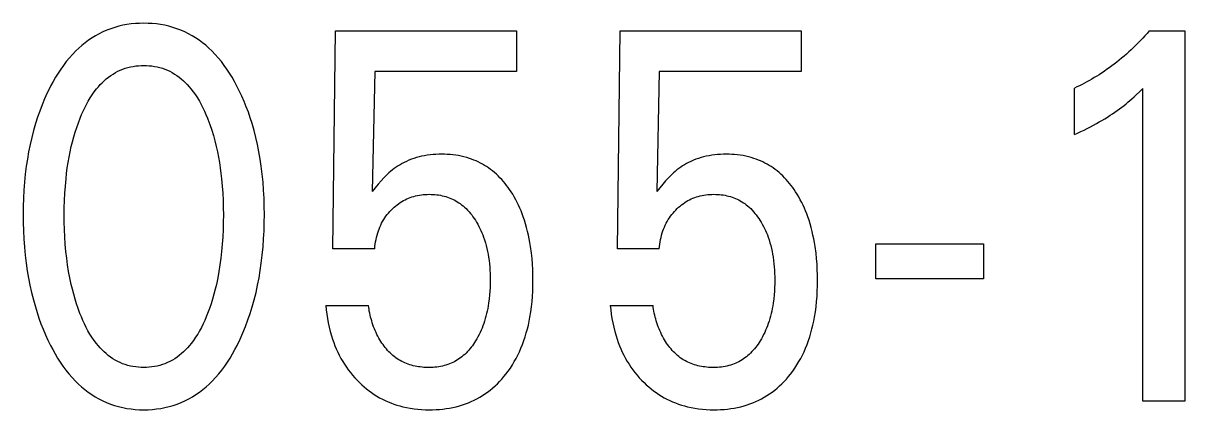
# Model space of a CAD drawing. Extents: x 0 to 420, y 0 to 297.
# Drawn here: x 155.67 to 160.97, y 200.82 to 202.58 of the extents above; entities that cross this region are included whole.
import ezdxf

# ---------------------------------------------------------------- set-up
doc = ezdxf.new("R2010")
doc.units = 0
doc.header["$LTSCALE"] = 23.1
doc.layers.add('10000_FRONT', color=7, linetype='CONTINUOUS')

msp = doc.modelspace()

# ---------------------------------------------------------------- linework, layer by layer
at = {"layer": '10000_FRONT', "color": 7, "linetype": 'CONTINUOUS'}
for p, q in [((156.1046, 202.568), (156.0861, 202.5629)), ((156.1233, 202.5722), (156.1046, 202.568)), ((156.1422, 202.5757), (156.1233, 202.5722)), ((156.1613, 202.5783), (156.1422, 202.5757)), ((156.1804, 202.5802), (156.1613, 202.5783)), ((156.1997, 202.5813), (156.1804, 202.5802)), ((156.219, 202.5817), (156.1997, 202.5813)), ((156.2383, 202.5813), (156.219, 202.5817)), ((156.2577, 202.5802), (156.2383, 202.5813)), ((156.2769, 202.5784), (156.2577, 202.5802)), ((156.296, 202.5757), (156.2769, 202.5784)), ((156.315, 202.5723), (156.296, 202.5757)), ((156.3337, 202.568), (156.315, 202.5723)), ((156.3522, 202.5629), (156.3337, 202.568)), ((155.9828, 202.5149), (155.967, 202.5042)), ((155.999, 202.5249), (155.9828, 202.5149)), ((156.0156, 202.5341), (155.999, 202.5249)), ((156.0326, 202.5425), (156.0156, 202.5341)), ((156.05, 202.5501), (156.0326, 202.5425)), ((156.0679, 202.5569), (156.05, 202.5501)), ((156.0861, 202.5629), (156.0679, 202.5569)), ((156.3705, 202.5569), (156.3522, 202.5629)), ((156.3885, 202.5501), (156.3705, 202.5569)), ((156.4058, 202.5425), (156.3885, 202.5501)), ((156.4229, 202.5341), (156.4058, 202.5425)), ((156.4395, 202.5249), (156.4229, 202.5341)), ((156.4557, 202.5149), (156.4395, 202.5249)), ((156.4715, 202.5042), (156.4557, 202.5149)), ((157.0823, 201.5528), (157.0944, 202.5468)), ((157.0944, 202.5468), (157.9213, 202.5468)), ((157.9213, 202.5468), (157.9213, 202.3612)), ((158.3817, 201.5528), (158.3939, 202.5468)), ((158.3939, 202.5468), (159.2207, 202.5468)), ((159.2207, 202.5468), (159.2207, 202.3612)), ((160.7808, 202.5136), (160.7706, 202.5028)), ((160.7909, 202.5245), (160.7808, 202.5136)), ((160.8009, 202.5356), (160.7909, 202.5245)), ((160.8107, 202.5468), (160.8009, 202.5356)), ((160.8107, 202.5468), (160.9726, 202.5468)), ((160.9726, 202.5468), (160.9726, 200.8564)), ((155.9225, 202.4684), (155.9086, 202.4553)), ((155.9368, 202.4809), (155.9225, 202.4684)), ((155.9517, 202.4929), (155.9368, 202.4809)), ((155.967, 202.5042), (155.9517, 202.4929)), ((156.4868, 202.4929), (156.4715, 202.5042)), ((156.5017, 202.481), (156.4868, 202.4929)), ((156.516, 202.4684), (156.5017, 202.481)), ((156.5298, 202.4553), (156.516, 202.4684)), ((160.7281, 202.4611), (160.7172, 202.451)), ((160.739, 202.4713), (160.7281, 202.4611)), ((160.7496, 202.4817), (160.739, 202.4713)), ((160.7602, 202.4922), (160.7496, 202.4817)), ((160.7706, 202.5028), (160.7602, 202.4922)), ((155.8652, 202.4068), (155.8521, 202.3896)), ((155.879, 202.4236), (155.8652, 202.4068)), ((155.8935, 202.4398), (155.879, 202.4236)), ((155.9086, 202.4553), (155.8935, 202.4398)), ((156.5449, 202.4398), (156.5298, 202.4553)), ((156.5593, 202.4236), (156.5449, 202.4398)), ((156.5731, 202.4068), (156.5593, 202.4236)), ((156.5862, 202.3896), (156.5731, 202.4068)), ((160.6732, 202.4133), (160.6619, 202.4044)), ((160.6843, 202.4224), (160.6732, 202.4133)), ((160.6952, 202.4317), (160.6843, 202.4224)), ((160.7061, 202.4411), (160.6952, 202.4317)), ((160.7172, 202.451), (160.7061, 202.4411)), ((155.8276, 202.3538), (155.8162, 202.3353)), ((155.8395, 202.3719), (155.8276, 202.3538)), ((155.8521, 202.3896), (155.8395, 202.3719)), ((156.0784, 202.35), (156.0892, 202.3564)), ((156.0892, 202.3564), (156.1004, 202.3623)), ((156.1004, 202.3623), (156.1114, 202.3674)), ((156.1114, 202.3674), (156.1227, 202.372)), ((156.1227, 202.372), (156.1343, 202.376)), ((156.1343, 202.376), (156.146, 202.3794)), ((156.146, 202.3794), (156.1579, 202.3824)), ((156.1579, 202.3824), (156.17, 202.3847)), ((156.17, 202.3847), (156.1821, 202.3866)), ((156.1821, 202.3866), (156.1944, 202.3879)), ((156.1944, 202.3879), (156.2067, 202.3887)), ((156.2067, 202.3887), (156.219, 202.3889)), ((156.219, 202.3889), (156.2313, 202.3887)), ((156.2313, 202.3887), (156.2436, 202.3879)), ((156.2436, 202.3879), (156.2559, 202.3866)), ((156.2559, 202.3866), (156.268, 202.3847)), ((156.268, 202.3847), (156.2801, 202.3824)), ((156.2801, 202.3824), (156.292, 202.3794)), ((156.292, 202.3794), (156.3037, 202.376)), ((156.3037, 202.376), (156.3153, 202.372)), ((156.3153, 202.372), (156.3266, 202.3674)), ((156.3266, 202.3674), (156.3376, 202.3623)), ((156.3376, 202.3623), (156.3488, 202.3564)), ((156.3488, 202.3564), (156.3596, 202.35)), ((156.5986, 202.3719), (156.5862, 202.3896)), ((156.6105, 202.3537), (156.5986, 202.3719)), ((156.6219, 202.3353), (156.6105, 202.3537)), ((157.2736, 202.3612), (157.2624, 201.8142)), ((157.9213, 202.3612), (157.2736, 202.3612)), ((158.573, 202.3612), (158.5619, 201.8142)), ((159.2207, 202.3612), (158.573, 202.3612)), ((160.5921, 202.354), (160.5813, 202.347)), ((160.604, 202.362), (160.5921, 202.354)), ((160.6158, 202.3701), (160.604, 202.362)), ((160.6275, 202.3784), (160.6158, 202.3701)), ((160.6391, 202.3869), (160.6275, 202.3784)), ((160.6506, 202.3956), (160.6391, 202.3869)), ((160.6619, 202.4044), (160.6506, 202.3956)), ((155.8053, 202.3164), (155.795, 202.2974)), ((155.8162, 202.3353), (155.8053, 202.3164)), ((156.0117, 202.2921), (156.0202, 202.3015)), ((156.0202, 202.3015), (156.0291, 202.3105)), ((156.0291, 202.3105), (156.0383, 202.3193)), ((156.0383, 202.3193), (156.0478, 202.3276)), ((156.0478, 202.3276), (156.0577, 202.3355)), ((156.0577, 202.3355), (156.0679, 202.343)), ((156.0679, 202.343), (156.0784, 202.35)), ((156.3596, 202.35), (156.3701, 202.343)), ((156.3701, 202.343), (156.3803, 202.3355)), ((156.3803, 202.3355), (156.3902, 202.3276)), ((156.3902, 202.3276), (156.3997, 202.3193)), ((156.3997, 202.3193), (156.4089, 202.3105)), ((156.4089, 202.3105), (156.4178, 202.3015)), ((156.4178, 202.3015), (156.4263, 202.2921)), ((156.6327, 202.3164), (156.6219, 202.3353)), ((156.643, 202.2974), (156.6327, 202.3164)), ((160.5033, 202.3022), (160.4918, 202.2964)), ((160.5147, 202.3081), (160.5033, 202.3022)), ((160.526, 202.3142), (160.5147, 202.3081)), ((160.5372, 202.3205), (160.526, 202.3142)), ((160.5484, 202.3269), (160.5372, 202.3205)), ((160.5594, 202.3335), (160.5484, 202.3269)), ((160.5704, 202.3402), (160.5594, 202.3335)), ((160.5813, 202.347), (160.5704, 202.3402)), ((155.778, 202.2634), (155.7656, 202.2364)), ((155.7912, 202.2901), (155.778, 202.2634)), ((155.795, 202.2974), (155.7912, 202.2901)), ((155.9739, 202.2407), (155.9832, 202.255)), ((155.9832, 202.255), (155.9931, 202.2689)), ((155.9931, 202.2689), (156.0035, 202.2824)), ((156.0035, 202.2824), (156.0117, 202.2921)), ((156.4263, 202.2921), (156.4345, 202.2824)), ((156.4345, 202.2824), (156.4449, 202.2689)), ((156.4449, 202.2689), (156.4548, 202.255)), ((156.4548, 202.255), (156.4641, 202.2407)), ((156.6551, 202.2736), (156.643, 202.2974)), ((156.6665, 202.2494), (156.6551, 202.2736)), ((156.6772, 202.225), (156.6665, 202.2494)), ((160.4802, 202.2908), (160.4686, 202.2853)), ((160.4686, 202.0733), (160.4686, 202.2853)), ((160.4918, 202.2964), (160.4802, 202.2908)), ((160.7412, 202.246), (160.7506, 202.2547)), ((160.7506, 202.2547), (160.7661, 202.2693)), ((160.7661, 202.2693), (160.7813, 202.2841)), ((160.7813, 200.8564), (160.7813, 202.2841)), ((155.7542, 202.209), (155.7435, 202.1812)), ((155.7656, 202.2364), (155.7542, 202.209)), ((155.9419, 202.1805), (155.9492, 202.1959)), ((155.9492, 202.1959), (155.957, 202.2111)), ((155.957, 202.2111), (155.9652, 202.2261)), ((155.9652, 202.2261), (155.9739, 202.2407)), ((156.4641, 202.2407), (156.4728, 202.2261)), ((156.4728, 202.2261), (156.481, 202.2111)), ((156.481, 202.2111), (156.4888, 202.1959)), ((156.4888, 202.1959), (156.4961, 202.1805)), ((156.6872, 202.2004), (156.6772, 202.225)), ((156.6965, 202.1755), (156.6872, 202.2004)), ((160.6746, 202.1912), (160.685, 202.199)), ((160.685, 202.199), (160.6953, 202.207)), ((160.6953, 202.207), (160.7043, 202.2142)), ((160.7043, 202.2142), (160.7132, 202.2215)), ((160.7132, 202.2215), (160.7219, 202.229)), ((160.7219, 202.229), (160.7316, 202.2374)), ((160.7316, 202.2374), (160.7412, 202.246)), ((155.7337, 202.1532), (155.7247, 202.1249)), ((155.7435, 202.1812), (155.7337, 202.1532)), ((155.9204, 202.1279), (155.9285, 202.1492)), ((155.9285, 202.1492), (155.935, 202.1649)), ((155.935, 202.1649), (155.9419, 202.1805)), ((156.4961, 202.1805), (156.503, 202.1649)), ((156.503, 202.1649), (156.5095, 202.1492)), ((156.5095, 202.1492), (156.5117, 202.1435)), ((156.5117, 202.1435), (156.5208, 202.1191)), ((156.7052, 202.1503), (156.6965, 202.1755)), ((156.7133, 202.1249), (156.7052, 202.1503)), ((160.5945, 202.1386), (160.6071, 202.1461)), ((160.6071, 202.1461), (160.6195, 202.1537)), ((160.6195, 202.1537), (160.6319, 202.1616)), ((160.6319, 202.1616), (160.6427, 202.1688)), ((160.6427, 202.1688), (160.6535, 202.1761)), ((160.6535, 202.1761), (160.6641, 202.1836)), ((160.6641, 202.1836), (160.6746, 202.1912)), ((155.7154, 202.0928), (155.7071, 202.0604)), ((155.7247, 202.1249), (155.7154, 202.0928)), ((155.9058, 202.0849), (155.9128, 202.1065)), ((155.9128, 202.1065), (155.9204, 202.1279)), ((156.5208, 202.1191), (156.5292, 202.0944)), ((156.5292, 202.0944), (156.5368, 202.0695)), ((156.7226, 202.0928), (156.7133, 202.1249)), ((156.7309, 202.0604), (156.7226, 202.0928)), ((160.4981, 202.0873), (160.5127, 202.0945)), ((160.5127, 202.0945), (160.5273, 202.1019)), ((160.5273, 202.1019), (160.5419, 202.1094)), ((160.5419, 202.1094), (160.5563, 202.117)), ((160.5563, 202.117), (160.5691, 202.1241)), ((160.5691, 202.1241), (160.5819, 202.1312)), ((160.5819, 202.1312), (160.5945, 202.1386)), ((155.7071, 202.0604), (155.6996, 202.0278)), ((155.8881, 202.0192), (155.8935, 202.0412)), ((155.8935, 202.0412), (155.8994, 202.0631)), ((155.8994, 202.0631), (155.9058, 202.0849)), ((156.5368, 202.0695), (156.5437, 202.0444)), ((156.5437, 202.0444), (156.5499, 202.0192)), ((156.7384, 202.0278), (156.7309, 202.0604)), ((160.4686, 202.0733), (160.4834, 202.0802)), ((160.4834, 202.0802), (160.4981, 202.0873)), ((155.6931, 201.995), (155.6874, 201.962)), ((155.6996, 202.0278), (155.6931, 201.995)), ((155.8779, 201.9704), (155.8827, 201.9949)), ((155.8827, 201.9949), (155.8881, 202.0192)), ((156.5499, 202.0192), (156.5553, 201.9949)), ((156.5553, 201.9949), (156.5601, 201.9704)), ((156.7449, 201.995), (156.7384, 202.0278)), ((156.7506, 201.962), (156.7449, 201.995)), ((157.5397, 201.9825), (157.5266, 201.9811)), ((157.5528, 201.9834), (157.5397, 201.9825)), ((157.566, 201.9839), (157.5528, 201.9834)), ((157.5792, 201.9841), (157.566, 201.9839)), ((157.592, 201.9839), (157.5792, 201.9841)), ((157.6049, 201.9834), (157.592, 201.9839)), ((157.6177, 201.9825), (157.6049, 201.9834)), ((157.6305, 201.9813), (157.6177, 201.9825)), ((158.8391, 201.9825), (158.826, 201.9811)), ((158.8523, 201.9834), (158.8391, 201.9825)), ((158.8655, 201.9839), (158.8523, 201.9834)), ((158.8787, 201.9841), (158.8655, 201.9839)), ((158.8915, 201.9839), (158.8787, 201.9841)), ((158.9044, 201.9834), (158.8915, 201.9839)), ((158.9172, 201.9825), (158.9044, 201.9834)), ((158.93, 201.9813), (158.9172, 201.9825)), ((155.6825, 201.929), (155.678, 201.8925)), ((155.6874, 201.962), (155.6825, 201.929)), ((155.8698, 201.9213), (155.8736, 201.9459)), ((155.8736, 201.9459), (155.8779, 201.9704)), ((156.5601, 201.9704), (156.5644, 201.9459)), ((156.5644, 201.9459), (156.5682, 201.9213)), ((156.7555, 201.929), (156.7506, 201.962)), ((156.76, 201.8925), (156.7555, 201.929)), ((157.38, 201.9304), (157.3713, 201.9246)), ((157.389, 201.9359), (157.38, 201.9304)), ((157.3981, 201.9412), (157.389, 201.9359)), ((157.4074, 201.9461), (157.3981, 201.9412)), ((157.4184, 201.9514), (157.4074, 201.9461)), ((157.4295, 201.9563), (157.4184, 201.9514)), ((157.4409, 201.9608), (157.4295, 201.9563)), ((157.4524, 201.9649), (157.4409, 201.9608)), ((157.464, 201.9685), (157.4524, 201.9649)), ((157.4758, 201.9718), (157.464, 201.9685)), ((157.4877, 201.9746), (157.4758, 201.9718)), ((157.5006, 201.9772), (157.4877, 201.9746)), ((157.5135, 201.9794), (157.5006, 201.9772)), ((157.5266, 201.9811), (157.5135, 201.9794)), ((157.6433, 201.9796), (157.6305, 201.9813)), ((157.6559, 201.9776), (157.6433, 201.9796)), ((157.6685, 201.9751), (157.6559, 201.9776)), ((157.681, 201.9722), (157.6685, 201.9751)), ((157.6934, 201.9689), (157.681, 201.9722)), ((157.7057, 201.9651), (157.6934, 201.9689)), ((157.716, 201.9615), (157.7057, 201.9651)), ((157.7263, 201.9576), (157.716, 201.9615)), ((157.7364, 201.9533), (157.7263, 201.9576)), ((157.7463, 201.9487), (157.7364, 201.9533)), ((157.7562, 201.9438), (157.7463, 201.9487)), ((157.7658, 201.9386), (157.7562, 201.9438)), ((157.7753, 201.9331), (157.7658, 201.9386)), ((157.7846, 201.9273), (157.7753, 201.9331)), ((158.6795, 201.9304), (158.6708, 201.9246)), ((158.6884, 201.9359), (158.6795, 201.9304)), ((158.6976, 201.9412), (158.6884, 201.9359)), ((158.7068, 201.9461), (158.6976, 201.9412)), ((158.7178, 201.9514), (158.7068, 201.9461)), ((158.729, 201.9563), (158.7178, 201.9514)), ((158.7404, 201.9608), (158.729, 201.9563)), ((158.7519, 201.9649), (158.7404, 201.9608)), ((158.7635, 201.9685), (158.7519, 201.9649)), ((158.7753, 201.9718), (158.7635, 201.9685)), ((158.7871, 201.9746), (158.7753, 201.9718)), ((158.8, 201.9772), (158.7871, 201.9746)), ((158.813, 201.9794), (158.8, 201.9772)), ((158.826, 201.9811), (158.813, 201.9794)), ((158.9427, 201.9796), (158.93, 201.9813)), ((158.9554, 201.9776), (158.9427, 201.9796)), ((158.968, 201.9751), (158.9554, 201.9776)), ((158.9805, 201.9722), (158.968, 201.9751)), ((158.9929, 201.9689), (158.9805, 201.9722)), ((159.0052, 201.9651), (158.9929, 201.9689)), ((159.0155, 201.9615), (159.0052, 201.9651)), ((159.0257, 201.9576), (159.0155, 201.9615)), ((159.0358, 201.9533), (159.0257, 201.9576)), ((159.0458, 201.9487), (159.0358, 201.9533)), ((159.0556, 201.9438), (159.0458, 201.9487)), ((159.0653, 201.9386), (159.0556, 201.9438)), ((159.0748, 201.9331), (159.0653, 201.9386)), ((159.0841, 201.9273), (159.0748, 201.9331)), ((155.678, 201.8925), (155.6745, 201.856)), ((155.8638, 201.8718), (155.8666, 201.8966)), ((155.8666, 201.8966), (155.8698, 201.9213)), ((156.5682, 201.9213), (156.5714, 201.8966)), ((156.5714, 201.8966), (156.5742, 201.8718)), ((156.7635, 201.856), (156.76, 201.8925)), ((157.315, 201.8758), (157.3022, 201.8619)), ((157.3265, 201.8874), (157.315, 201.8758)), ((157.3383, 201.8986), (157.3265, 201.8874)), ((157.3462, 201.9055), (157.3383, 201.8986)), ((157.3544, 201.9121), (157.3462, 201.9055)), ((157.3627, 201.9185), (157.3544, 201.9121)), ((157.3713, 201.9246), (157.3627, 201.9185)), ((157.7937, 201.9212), (157.7846, 201.9273)), ((157.8026, 201.9148), (157.7937, 201.9212)), ((157.8113, 201.9081), (157.8026, 201.9148)), ((157.8202, 201.9007), (157.8113, 201.9081)), ((157.829, 201.893), (157.8202, 201.9007)), ((157.8374, 201.885), (157.829, 201.893)), ((157.8456, 201.8768), (157.8374, 201.885)), ((157.8535, 201.8683), (157.8456, 201.8768)), ((158.6145, 201.8758), (158.6017, 201.8619)), ((158.6259, 201.8874), (158.6145, 201.8758)), ((158.6378, 201.8986), (158.6259, 201.8874)), ((158.6457, 201.9055), (158.6378, 201.8986)), ((158.6538, 201.9121), (158.6457, 201.9055)), ((158.6622, 201.9185), (158.6538, 201.9121)), ((158.6708, 201.9246), (158.6622, 201.9185)), ((159.0932, 201.9212), (159.0841, 201.9273)), ((159.1021, 201.9148), (159.0932, 201.9212)), ((159.1108, 201.9081), (159.1021, 201.9148)), ((159.1197, 201.9007), (159.1108, 201.9081)), ((159.1284, 201.893), (159.1197, 201.9007)), ((159.1369, 201.885), (159.1284, 201.893)), ((159.1451, 201.8768), (159.1369, 201.885)), ((159.153, 201.8683), (159.1451, 201.8768)), ((155.6745, 201.856), (155.6718, 201.8194)), ((155.8585, 201.806), (155.8608, 201.8389)), ((155.8608, 201.8389), (155.8638, 201.8718)), ((156.5742, 201.8718), (156.5772, 201.8389)), ((156.5772, 201.8389), (156.5795, 201.806)), ((156.7662, 201.8194), (156.7635, 201.856)), ((157.2759, 201.8311), (157.2624, 201.8142)), ((157.2897, 201.8477), (157.2759, 201.8311)), ((157.3022, 201.8619), (157.2897, 201.8477)), ((157.8612, 201.8596), (157.8535, 201.8683)), ((157.8687, 201.8507), (157.8612, 201.8596)), ((157.8759, 201.8415), (157.8687, 201.8507)), ((157.8828, 201.8322), (157.8759, 201.8415)), ((157.8895, 201.8227), (157.8828, 201.8322)), ((158.5754, 201.8311), (158.5619, 201.8142)), ((158.5892, 201.8477), (158.5754, 201.8311)), ((158.6017, 201.8619), (158.5892, 201.8477)), ((159.1607, 201.8596), (159.153, 201.8683)), ((159.1681, 201.8507), (159.1607, 201.8596)), ((159.1753, 201.8415), (159.1681, 201.8507)), ((159.1823, 201.8322), (159.1753, 201.8415)), ((159.189, 201.8227), (159.1823, 201.8322)), ((155.6699, 201.7828), (155.6688, 201.7461)), ((155.6718, 201.8194), (155.6699, 201.7828)), ((155.856, 201.74), (155.8569, 201.773)), ((155.8569, 201.773), (155.8585, 201.806)), ((156.5795, 201.806), (156.5811, 201.773)), ((156.5811, 201.773), (156.582, 201.74)), ((156.7681, 201.7828), (156.7662, 201.8194)), ((156.7692, 201.7461), (156.7681, 201.7828)), ((157.3967, 201.7677), (157.4042, 201.7721)), ((157.4042, 201.7721), (157.4118, 201.7761)), ((157.4118, 201.7761), (157.4195, 201.7798)), ((157.4195, 201.7798), (157.4274, 201.7832)), ((157.4274, 201.7832), (157.4353, 201.7863)), ((157.4353, 201.7863), (157.4434, 201.7891)), ((157.4434, 201.7891), (157.4516, 201.7916)), ((157.4516, 201.7916), (157.4599, 201.7937)), ((157.4599, 201.7937), (157.4687, 201.7957)), ((157.4687, 201.7957), (157.4776, 201.7974)), ((157.4776, 201.7974), (157.4865, 201.7987)), ((157.4865, 201.7987), (157.4954, 201.7997)), ((157.4954, 201.7997), (157.5044, 201.8004)), ((157.5044, 201.8004), (157.5135, 201.8008)), ((157.5135, 201.8008), (157.5225, 201.801)), ((157.5225, 201.801), (157.5311, 201.8009)), ((157.5311, 201.8009), (157.5396, 201.8005)), ((157.5396, 201.8005), (157.5482, 201.7999)), ((157.5482, 201.7999), (157.5567, 201.799)), ((157.5567, 201.799), (157.5652, 201.7979)), ((157.5652, 201.7979), (157.5736, 201.7965)), ((157.5736, 201.7965), (157.582, 201.7948)), ((157.582, 201.7948), (157.5903, 201.7928)), ((157.5903, 201.7928), (157.5985, 201.7905)), ((157.5985, 201.7905), (157.6066, 201.7879)), ((157.6066, 201.7879), (157.6142, 201.7851)), ((157.6142, 201.7851), (157.6217, 201.7821)), ((157.6217, 201.7821), (157.6291, 201.7788)), ((157.6291, 201.7788), (157.6364, 201.7752)), ((157.6364, 201.7752), (157.6435, 201.7713)), ((157.6435, 201.7713), (157.6505, 201.7673)), ((157.896, 201.813), (157.8895, 201.8227)), ((157.9035, 201.801), (157.896, 201.813)), ((157.9107, 201.7888), (157.9035, 201.801)), ((157.9175, 201.7765), (157.9107, 201.7888)), ((157.924, 201.7639), (157.9175, 201.7765)), ((158.6962, 201.7677), (158.7037, 201.7721)), ((158.7037, 201.7721), (158.7113, 201.7761)), ((158.7113, 201.7761), (158.719, 201.7798)), ((158.719, 201.7798), (158.7268, 201.7832)), ((158.7268, 201.7832), (158.7348, 201.7863)), ((158.7348, 201.7863), (158.7429, 201.7891)), ((158.7429, 201.7891), (158.7511, 201.7916)), ((158.7511, 201.7916), (158.7594, 201.7937)), ((158.7594, 201.7937), (158.7682, 201.7957)), ((158.7682, 201.7957), (158.777, 201.7974)), ((158.777, 201.7974), (158.7859, 201.7987)), ((158.7859, 201.7987), (158.7949, 201.7997)), ((158.7949, 201.7997), (158.8039, 201.8004)), ((158.8039, 201.8004), (158.8129, 201.8008)), ((158.8129, 201.8008), (158.822, 201.801)), ((158.822, 201.801), (158.8305, 201.8009)), ((158.8305, 201.8009), (158.8391, 201.8005)), ((158.8391, 201.8005), (158.8476, 201.7999)), ((158.8476, 201.7999), (158.8562, 201.799)), ((158.8562, 201.799), (158.8646, 201.7979)), ((158.8646, 201.7979), (158.8731, 201.7965)), ((158.8731, 201.7965), (158.8814, 201.7948)), ((158.8814, 201.7948), (158.8897, 201.7928)), ((158.8897, 201.7928), (158.898, 201.7905)), ((158.898, 201.7905), (158.9061, 201.7879)), ((158.9061, 201.7879), (158.9137, 201.7851)), ((158.9137, 201.7851), (158.9212, 201.7821)), ((158.9212, 201.7821), (158.9286, 201.7788)), ((158.9286, 201.7788), (158.9358, 201.7752)), ((158.9358, 201.7752), (158.943, 201.7713)), ((158.943, 201.7713), (158.95, 201.7673)), ((159.1954, 201.813), (159.189, 201.8227)), ((159.203, 201.801), (159.1954, 201.813)), ((159.2102, 201.7888), (159.203, 201.801)), ((159.217, 201.7765), (159.2102, 201.7888)), ((159.2235, 201.7639), (159.217, 201.7765)), ((155.6688, 201.7461), (155.6684, 201.7094)), ((155.8557, 201.707), (155.856, 201.74)), ((156.582, 201.74), (156.5823, 201.707)), ((156.7696, 201.7094), (156.7692, 201.7461)), ((157.3363, 201.7156), (157.3425, 201.7226)), ((157.3425, 201.7226), (157.3489, 201.7294)), ((157.3489, 201.7294), (157.3555, 201.7359)), ((157.3555, 201.7359), (157.3619, 201.7418)), ((157.3619, 201.7418), (157.3685, 201.7475)), ((157.3685, 201.7475), (157.3753, 201.7529)), ((157.3753, 201.7529), (157.3822, 201.7581)), ((157.3822, 201.7581), (157.3894, 201.763)), ((157.3894, 201.763), (157.3967, 201.7677)), ((157.6505, 201.7673), (157.6573, 201.7629)), ((157.6573, 201.7629), (157.664, 201.7584)), ((157.664, 201.7584), (157.6705, 201.7535)), ((157.6705, 201.7535), (157.6768, 201.7485)), ((157.6768, 201.7485), (157.6841, 201.7422)), ((157.6841, 201.7422), (157.6911, 201.7356)), ((157.6911, 201.7356), (157.6978, 201.7287)), ((157.6978, 201.7287), (157.7043, 201.7216)), ((157.7043, 201.7216), (157.7105, 201.7142)), ((157.9302, 201.7512), (157.924, 201.7639)), ((157.936, 201.7383), (157.9302, 201.7512)), ((157.9415, 201.7253), (157.936, 201.7383)), ((157.9467, 201.7121), (157.9415, 201.7253)), ((158.6358, 201.7156), (158.642, 201.7226)), ((158.642, 201.7226), (158.6484, 201.7294)), ((158.6484, 201.7294), (158.655, 201.7359)), ((158.655, 201.7359), (158.6614, 201.7418)), ((158.6614, 201.7418), (158.668, 201.7475)), ((158.668, 201.7475), (158.6748, 201.7529)), ((158.6748, 201.7529), (158.6817, 201.7581)), ((158.6817, 201.7581), (158.6889, 201.763)), ((158.6889, 201.763), (158.6962, 201.7677)), ((158.95, 201.7673), (158.9568, 201.7629)), ((158.9568, 201.7629), (158.9635, 201.7584)), ((158.9635, 201.7584), (158.97, 201.7535)), ((158.97, 201.7535), (158.9763, 201.7485)), ((158.9763, 201.7485), (158.9835, 201.7422)), ((158.9835, 201.7422), (158.9905, 201.7356)), ((158.9905, 201.7356), (158.9973, 201.7287)), ((158.9973, 201.7287), (159.0038, 201.7216)), ((159.0038, 201.7216), (159.01, 201.7142)), ((159.2297, 201.7512), (159.2235, 201.7639)), ((159.2355, 201.7383), (159.2297, 201.7512)), ((159.241, 201.7253), (159.2355, 201.7383)), ((159.2462, 201.7121), (159.241, 201.7253)), ((155.6684, 201.7094), (155.6688, 201.6721)), ((155.6688, 201.6721), (155.6698, 201.6348)), ((155.856, 201.6735), (155.8557, 201.707)), ((155.8569, 201.64), (155.856, 201.6735)), ((156.582, 201.6735), (156.5811, 201.64)), ((156.5823, 201.707), (156.582, 201.6735)), ((156.7681, 201.635), (156.7692, 201.6722)), ((156.7692, 201.6722), (156.7696, 201.7094)), ((157.3009, 201.6603), (157.3051, 201.6689)), ((157.3051, 201.6689), (157.3096, 201.6773)), ((157.3096, 201.6773), (157.3145, 201.6856)), ((157.3145, 201.6856), (157.3195, 201.6934)), ((157.3195, 201.6934), (157.3248, 201.701)), ((157.3248, 201.701), (157.3305, 201.7084)), ((157.3305, 201.7084), (157.3363, 201.7156)), ((157.7105, 201.7142), (157.7165, 201.7067)), ((157.7165, 201.7067), (157.7222, 201.6989)), ((157.7222, 201.6989), (157.7277, 201.691)), ((157.7277, 201.691), (157.733, 201.6829)), ((157.733, 201.6829), (157.7387, 201.6737)), ((157.7387, 201.6737), (157.7441, 201.6643)), ((157.7441, 201.6643), (157.7492, 201.6548)), ((157.9516, 201.6988), (157.9467, 201.7121)), ((157.9573, 201.6823), (157.9516, 201.6988)), ((157.9624, 201.6657), (157.9573, 201.6823)), ((157.9672, 201.6489), (157.9624, 201.6657)), ((158.6004, 201.6603), (158.6046, 201.6689)), ((158.6046, 201.6689), (158.6091, 201.6773)), ((158.6091, 201.6773), (158.614, 201.6856)), ((158.614, 201.6856), (158.619, 201.6934)), ((158.619, 201.6934), (158.6243, 201.701)), ((158.6243, 201.701), (158.6299, 201.7084)), ((158.6299, 201.7084), (158.6358, 201.7156)), ((159.01, 201.7142), (159.016, 201.7067)), ((159.016, 201.7067), (159.0217, 201.6989)), ((159.0217, 201.6989), (159.0272, 201.691)), ((159.0272, 201.691), (159.0325, 201.6829)), ((159.0325, 201.6829), (159.0382, 201.6737)), ((159.0382, 201.6737), (159.0435, 201.6643)), ((159.0435, 201.6643), (159.0486, 201.6548)), ((159.2511, 201.6988), (159.2462, 201.7121)), ((159.2567, 201.6823), (159.2511, 201.6988)), ((159.2619, 201.6657), (159.2567, 201.6823)), ((159.2667, 201.6489), (159.2619, 201.6657)), ((155.6698, 201.6348), (155.6717, 201.5975)), ((155.8584, 201.6066), (155.8569, 201.64)), ((156.5811, 201.64), (156.5796, 201.6066)), ((156.7663, 201.5978), (156.7681, 201.635)), ((157.2817, 201.6043), (157.2842, 201.6145)), ((157.2842, 201.6145), (157.2872, 201.6245)), ((157.2872, 201.6245), (157.2901, 201.6337)), ((157.2901, 201.6337), (157.2934, 201.6427)), ((157.2934, 201.6427), (157.297, 201.6516)), ((157.297, 201.6516), (157.3009, 201.6603)), ((157.7492, 201.6548), (157.754, 201.6452)), ((157.754, 201.6452), (157.7586, 201.6354)), ((157.7586, 201.6354), (157.7629, 201.6255)), ((157.7629, 201.6255), (157.7669, 201.6155)), ((157.7669, 201.6155), (157.7707, 201.6054)), ((157.9715, 201.632), (157.9672, 201.6489)), ((157.9755, 201.615), (157.9715, 201.632)), ((157.979, 201.5979), (157.9755, 201.615)), ((158.5811, 201.6043), (158.5837, 201.6145)), ((158.5837, 201.6145), (158.5866, 201.6245)), ((158.5866, 201.6245), (158.5896, 201.6337)), ((158.5896, 201.6337), (158.5929, 201.6427)), ((158.5929, 201.6427), (158.5965, 201.6516)), ((158.5965, 201.6516), (158.6004, 201.6603)), ((159.0486, 201.6548), (159.0535, 201.6452)), ((159.0535, 201.6452), (159.0581, 201.6354)), ((159.0581, 201.6354), (159.0624, 201.6255)), ((159.0624, 201.6255), (159.0664, 201.6155)), ((159.0664, 201.6155), (159.0702, 201.6054)), ((159.271, 201.632), (159.2667, 201.6489)), ((159.2749, 201.615), (159.271, 201.632)), ((159.2785, 201.5979), (159.2749, 201.615)), ((155.6717, 201.5975), (155.6744, 201.5603)), ((155.6744, 201.5603), (155.6779, 201.5232)), ((155.8607, 201.5732), (155.8584, 201.6066)), ((155.8637, 201.5398), (155.8607, 201.5732)), ((156.5773, 201.5732), (156.5743, 201.5398)), ((156.5796, 201.6066), (156.5773, 201.5732)), ((156.7601, 201.5236), (156.7636, 201.5607)), ((156.7636, 201.5607), (156.7663, 201.5978)), ((157.2736, 201.5528), (157.2746, 201.5631)), ((157.2746, 201.5631), (157.2759, 201.5735)), ((157.2759, 201.5735), (157.2775, 201.5838)), ((157.2775, 201.5838), (157.2794, 201.5941)), ((157.2794, 201.5941), (157.2817, 201.6043)), ((157.7707, 201.6054), (157.775, 201.5927)), ((157.775, 201.5927), (157.779, 201.5798)), ((157.779, 201.5798), (157.7825, 201.5669)), ((157.7825, 201.5669), (157.7857, 201.5538)), ((157.9822, 201.5807), (157.979, 201.5979)), ((157.985, 201.5635), (157.9822, 201.5807)), ((157.9892, 201.5324), (157.985, 201.5635)), ((158.573, 201.5528), (158.574, 201.5631)), ((158.574, 201.5631), (158.5753, 201.5735)), ((158.5753, 201.5735), (158.5769, 201.5838)), ((158.5769, 201.5838), (158.5789, 201.5941)), ((158.5789, 201.5941), (158.5811, 201.6043)), ((159.0702, 201.6054), (159.0745, 201.5927)), ((159.0745, 201.5927), (159.0784, 201.5798)), ((159.0784, 201.5798), (159.082, 201.5669)), ((159.082, 201.5669), (159.0852, 201.5538)), ((159.2817, 201.5807), (159.2785, 201.5979)), ((159.2845, 201.5635), (159.2817, 201.5807)), ((159.2887, 201.5324), (159.2845, 201.5635)), ((159.5618, 201.4154), (159.5618, 201.5757)), ((159.5618, 201.5757), (160.0537, 201.5757)), ((160.0537, 201.5757), (160.0537, 201.4154)), ((155.6779, 201.5232), (155.6823, 201.4861)), ((155.867, 201.5096), (155.8637, 201.5398)), ((155.8711, 201.4795), (155.867, 201.5096)), ((156.571, 201.5096), (156.5669, 201.4795)), ((156.5743, 201.5398), (156.571, 201.5096)), ((156.7557, 201.4867), (156.7601, 201.5236)), ((157.2736, 201.5528), (157.0823, 201.5528)), ((157.7857, 201.5538), (157.7886, 201.5407)), ((157.7886, 201.5407), (157.7911, 201.5275)), ((157.7911, 201.5275), (157.7933, 201.5142)), ((157.7933, 201.5142), (157.7954, 201.4993)), ((157.9918, 201.5074), (157.9892, 201.5324)), ((157.9938, 201.4824), (157.9918, 201.5074)), ((158.573, 201.5528), (158.3817, 201.5528)), ((159.0852, 201.5538), (159.0881, 201.5407)), ((159.0881, 201.5407), (159.0906, 201.5275)), ((159.0906, 201.5275), (159.0928, 201.5142)), ((159.0928, 201.5142), (159.0949, 201.4993)), ((159.2913, 201.5074), (159.2887, 201.5324)), ((159.2933, 201.4824), (159.2913, 201.5074)), ((155.6823, 201.4861), (155.6871, 201.4525)), ((155.6871, 201.4525), (155.6927, 201.419)), ((155.8758, 201.4495), (155.8711, 201.4795)), ((156.5669, 201.4795), (156.5622, 201.4495)), ((156.7453, 201.4196), (156.7509, 201.453)), ((156.7509, 201.453), (156.7557, 201.4867)), ((157.7954, 201.4993), (157.7971, 201.4844)), ((157.7971, 201.4844), (157.7985, 201.4695)), ((157.7985, 201.4695), (157.7995, 201.4545)), ((157.7995, 201.4545), (157.8003, 201.4395)), ((157.9952, 201.4573), (157.9938, 201.4824)), ((157.9959, 201.4321), (157.9952, 201.4573)), ((159.0949, 201.4993), (159.0966, 201.4844)), ((159.0966, 201.4844), (159.098, 201.4695)), ((159.098, 201.4695), (159.099, 201.4545)), ((159.099, 201.4545), (159.0997, 201.4395)), ((159.2946, 201.4573), (159.2933, 201.4824)), ((159.2954, 201.4321), (159.2946, 201.4573)), ((155.6927, 201.419), (155.6991, 201.3857)), ((155.8813, 201.4197), (155.8758, 201.4495)), ((155.8876, 201.39), (155.8813, 201.4197)), ((156.5567, 201.4197), (156.5504, 201.39)), ((156.5622, 201.4495), (156.5567, 201.4197)), ((156.7389, 201.3862), (156.7453, 201.4196)), ((157.8003, 201.4395), (157.8007, 201.4244)), ((157.8007, 201.4244), (157.8008, 201.4094)), ((157.8008, 201.4094), (157.8007, 201.3924)), ((157.9962, 201.407), (157.9959, 201.4321)), ((157.9959, 201.3831), (157.9962, 201.407)), ((159.0997, 201.4395), (159.1002, 201.4244)), ((159.1003, 201.4094), (159.1001, 201.3924)), ((159.1002, 201.4244), (159.1003, 201.4094)), ((159.2956, 201.407), (159.2954, 201.4321)), ((159.2954, 201.3831), (159.2956, 201.407)), ((160.0537, 201.4154), (159.5618, 201.4154)), ((155.6991, 201.3857), (155.7064, 201.3525)), ((155.7064, 201.3525), (155.7146, 201.3196)), ((155.8929, 201.3676), (155.8876, 201.39)), ((155.8988, 201.3453), (155.8929, 201.3676)), ((156.5451, 201.3676), (156.5392, 201.3453)), ((156.5504, 201.39), (156.5451, 201.3676)), ((156.7234, 201.3201), (156.7316, 201.3531)), ((156.7316, 201.3531), (156.7389, 201.3862)), ((157.7992, 201.3585), (157.7979, 201.3416)), ((157.8001, 201.3755), (157.7992, 201.3585)), ((157.8007, 201.3924), (157.8001, 201.3755)), ((157.9938, 201.3354), (157.9951, 201.3593)), ((157.9951, 201.3593), (157.9959, 201.3831)), ((159.0987, 201.3585), (159.0974, 201.3416)), ((159.0996, 201.3755), (159.0987, 201.3585)), ((159.1001, 201.3924), (159.0996, 201.3755)), ((159.2933, 201.3354), (159.2946, 201.3593)), ((159.2946, 201.3593), (159.2954, 201.3831)), ((155.7146, 201.3196), (155.7238, 201.2869)), ((155.9051, 201.3231), (155.8988, 201.3453)), ((155.912, 201.3011), (155.9051, 201.3231)), ((155.9195, 201.2793), (155.912, 201.3011)), ((156.526, 201.3011), (156.5185, 201.2793)), ((156.5329, 201.3231), (156.526, 201.3011)), ((156.5392, 201.3453), (156.5329, 201.3231)), ((156.7142, 201.2875), (156.7234, 201.3201)), ((157.0499, 201.2937), (157.0519, 201.2739)), ((157.0499, 201.2937), (157.2452, 201.2937)), ((157.2462, 201.2851), (157.2452, 201.2937)), ((157.7934, 201.3037), (157.7915, 201.2919)), ((157.7962, 201.3247), (157.7934, 201.3037)), ((157.7979, 201.3416), (157.7962, 201.3247)), ((157.9894, 201.2879), (157.9919, 201.3117)), ((157.9919, 201.3117), (157.9938, 201.3354)), ((158.3494, 201.2937), (158.3514, 201.2739)), ((158.3494, 201.2937), (158.5447, 201.2937)), ((158.5457, 201.2851), (158.5447, 201.2937)), ((159.0929, 201.3037), (159.091, 201.2919)), ((159.0957, 201.3247), (159.0929, 201.3037)), ((159.0974, 201.3416), (159.0957, 201.3247)), ((159.2889, 201.2879), (159.2914, 201.3117)), ((159.2914, 201.3117), (159.2933, 201.3354)), ((155.7238, 201.2869), (155.7317, 201.2612)), ((155.7317, 201.2612), (155.7403, 201.2357)), ((155.9275, 201.2576), (155.9195, 201.2793)), ((155.934, 201.2414), (155.9275, 201.2576)), ((155.9409, 201.2254), (155.934, 201.2414)), ((156.504, 201.2414), (156.4971, 201.2254)), ((156.5105, 201.2576), (156.504, 201.2414)), ((156.5185, 201.2793), (156.5105, 201.2576)), ((156.6947, 201.2276), (156.7049, 201.2574)), ((156.7049, 201.2574), (156.7142, 201.2875)), ((157.0519, 201.2739), (157.0544, 201.254)), ((157.0544, 201.254), (157.0575, 201.2341)), ((157.2475, 201.2764), (157.2462, 201.2851)), ((157.2489, 201.2677), (157.2475, 201.2764)), ((157.2506, 201.2588), (157.2489, 201.2677)), ((157.2526, 201.2499), (157.2506, 201.2588)), ((157.2547, 201.241), (157.2526, 201.2499)), ((157.2571, 201.2321), (157.2547, 201.241)), ((157.7815, 201.2454), (157.7783, 201.2339)), ((157.7844, 201.2569), (157.7815, 201.2454)), ((157.787, 201.2685), (157.7844, 201.2569)), ((157.7894, 201.2802), (157.787, 201.2685)), ((157.7915, 201.2919), (157.7894, 201.2802)), ((157.979, 201.2225), (157.9824, 201.2407)), ((157.9824, 201.2407), (157.9863, 201.2643)), ((157.9863, 201.2643), (157.9894, 201.2879)), ((158.3514, 201.2739), (158.3539, 201.254)), ((158.3539, 201.254), (158.357, 201.2341)), ((158.5469, 201.2764), (158.5457, 201.2851)), ((158.5484, 201.2677), (158.5469, 201.2764)), ((158.5501, 201.2588), (158.5484, 201.2677)), ((158.552, 201.2499), (158.5501, 201.2588)), ((158.5542, 201.241), (158.552, 201.2499)), ((158.5565, 201.2321), (158.5542, 201.241)), ((159.081, 201.2454), (159.0778, 201.2339)), ((159.0839, 201.2569), (159.081, 201.2454)), ((159.0865, 201.2685), (159.0839, 201.2569)), ((159.0889, 201.2802), (159.0865, 201.2685)), ((159.091, 201.2919), (159.0889, 201.2802)), ((159.2784, 201.2225), (159.2819, 201.2407)), ((159.2819, 201.2407), (159.2857, 201.2643)), ((159.2857, 201.2643), (159.2889, 201.2879)), ((155.7403, 201.2357), (155.7495, 201.2104)), ((155.7495, 201.2104), (155.7593, 201.1853)), ((155.9481, 201.2095), (155.9409, 201.2254)), ((155.9559, 201.1939), (155.9481, 201.2095)), ((155.9641, 201.1785), (155.9559, 201.1939)), ((156.4821, 201.1939), (156.4739, 201.1785)), ((156.4899, 201.2095), (156.4821, 201.1939)), ((156.4971, 201.2254), (156.4899, 201.2095)), ((156.6717, 201.169), (156.6837, 201.1981)), ((156.6837, 201.1981), (156.6947, 201.2276)), ((157.0575, 201.2341), (157.0612, 201.2143)), ((157.0612, 201.2143), (157.0655, 201.1946)), ((157.0655, 201.1946), (157.0704, 201.175)), ((157.2596, 201.2231), (157.2571, 201.2321)), ((157.2624, 201.2142), (157.2596, 201.2231)), ((157.2655, 201.2053), (157.2624, 201.2142)), ((157.2687, 201.1964), (157.2655, 201.2053)), ((157.2722, 201.1876), (157.2687, 201.1964)), ((157.2759, 201.1788), (157.2722, 201.1876)), ((157.7635, 201.1908), (157.7592, 201.1808)), ((157.7674, 201.201), (157.7635, 201.1908)), ((157.7711, 201.2113), (157.7674, 201.201)), ((157.7749, 201.2226), (157.7711, 201.2113)), ((157.7783, 201.2339), (157.7749, 201.2226)), ((157.9658, 201.1685), (157.9707, 201.1864)), ((157.9707, 201.1864), (157.9751, 201.2044)), ((157.9751, 201.2044), (157.979, 201.2225)), ((158.357, 201.2341), (158.3607, 201.2143)), ((158.3607, 201.2143), (158.365, 201.1946)), ((158.365, 201.1946), (158.3699, 201.175)), ((158.5591, 201.2231), (158.5565, 201.2321)), ((158.5619, 201.2142), (158.5591, 201.2231)), ((158.5649, 201.2053), (158.5619, 201.2142)), ((158.5682, 201.1964), (158.5649, 201.2053)), ((158.5717, 201.1876), (158.5682, 201.1964)), ((158.5753, 201.1788), (158.5717, 201.1876)), ((159.0629, 201.1908), (159.0587, 201.1808)), ((159.0669, 201.201), (159.0629, 201.1908)), ((159.0706, 201.2113), (159.0669, 201.201)), ((159.0744, 201.2226), (159.0706, 201.2113)), ((159.0778, 201.2339), (159.0744, 201.2226)), ((159.2653, 201.1685), (159.2701, 201.1864)), ((159.2701, 201.1864), (159.2745, 201.2044)), ((159.2745, 201.2044), (159.2784, 201.2225)), ((155.7593, 201.1853), (155.7698, 201.1605)), ((155.7698, 201.1605), (155.781, 201.136)), ((155.781, 201.136), (155.7929, 201.1118)), ((155.9729, 201.1634), (155.9641, 201.1785)), ((155.9822, 201.1487), (155.9729, 201.1634)), ((155.9921, 201.1343), (155.9822, 201.1487)), ((156.0026, 201.1204), (155.9921, 201.1343)), ((156.4459, 201.1343), (156.4354, 201.1204)), ((156.4558, 201.1487), (156.4459, 201.1343)), ((156.4651, 201.1634), (156.4558, 201.1487)), ((156.4739, 201.1785), (156.4651, 201.1634)), ((156.6451, 201.1118), (156.6589, 201.1402)), ((156.6589, 201.1402), (156.6717, 201.169)), ((157.0704, 201.175), (157.076, 201.1556)), ((157.076, 201.1556), (157.0809, 201.1403)), ((157.0809, 201.1403), (157.0862, 201.1251)), ((157.2798, 201.1701), (157.2759, 201.1788)), ((157.2839, 201.1615), (157.2798, 201.1701)), ((157.2883, 201.153), (157.2839, 201.1615)), ((157.2928, 201.1447), (157.2883, 201.153)), ((157.2976, 201.1365), (157.2928, 201.1447)), ((157.3021, 201.1292), (157.2976, 201.1365)), ((157.7396, 201.1417), (157.734, 201.1323)), ((157.7449, 201.1513), (157.7396, 201.1417)), ((157.75, 201.161), (157.7449, 201.1513)), ((157.7547, 201.1708), (157.75, 201.161)), ((157.7592, 201.1808), (157.7547, 201.1708)), ((157.9482, 201.1158), (157.9546, 201.1332)), ((157.9546, 201.1332), (157.9605, 201.1508)), ((157.9605, 201.1508), (157.9658, 201.1685)), ((158.3699, 201.175), (158.3754, 201.1556)), ((158.3754, 201.1556), (158.3803, 201.1403)), ((158.3803, 201.1403), (158.3856, 201.1251)), ((158.5793, 201.1701), (158.5753, 201.1788)), ((158.5834, 201.1615), (158.5793, 201.1701)), ((158.5877, 201.153), (158.5834, 201.1615)), ((158.5923, 201.1447), (158.5877, 201.153)), ((158.5971, 201.1365), (158.5923, 201.1447)), ((158.6016, 201.1292), (158.5971, 201.1365)), ((159.0391, 201.1417), (159.0335, 201.1323)), ((159.0444, 201.1513), (159.0391, 201.1417)), ((159.0494, 201.161), (159.0444, 201.1513)), ((159.0542, 201.1708), (159.0494, 201.161)), ((159.0587, 201.1808), (159.0542, 201.1708)), ((159.2477, 201.1158), (159.2541, 201.1332)), ((159.2541, 201.1332), (159.2599, 201.1508)), ((159.2599, 201.1508), (159.2653, 201.1685)), ((155.7929, 201.1118), (155.8033, 201.0921)), ((155.8033, 201.0921), (155.8141, 201.0727)), ((156.0108, 201.1105), (156.0026, 201.1204)), ((156.0193, 201.1008), (156.0108, 201.1105)), ((156.0282, 201.0914), (156.0193, 201.1008)), ((156.0374, 201.0825), (156.0282, 201.0914)), ((156.047, 201.0739), (156.0374, 201.0825)), ((156.4006, 201.0825), (156.391, 201.0739)), ((156.4098, 201.0914), (156.4006, 201.0825)), ((156.4187, 201.1008), (156.4098, 201.0914)), ((156.4272, 201.1105), (156.4187, 201.1008)), ((156.4354, 201.1204), (156.4272, 201.1105)), ((156.624, 201.0727), (156.6348, 201.0922)), ((156.6348, 201.0922), (156.6451, 201.1118)), ((157.0862, 201.1251), (157.0919, 201.1101)), ((157.0919, 201.1101), (157.0981, 201.0953)), ((157.0981, 201.0953), (157.1047, 201.0807)), ((157.1047, 201.0807), (157.1117, 201.0663)), ((157.3067, 201.1221), (157.3021, 201.1292)), ((157.3116, 201.1151), (157.3067, 201.1221)), ((157.3166, 201.1083), (157.3116, 201.1151)), ((157.3217, 201.1017), (157.3166, 201.1083)), ((157.3271, 201.0952), (157.3217, 201.1017)), ((157.3326, 201.0889), (157.3271, 201.0952)), ((157.3383, 201.0828), (157.3326, 201.0889)), ((157.3442, 201.0769), (157.3383, 201.0828)), ((157.6969, 201.083), (157.6907, 201.0766)), ((157.7028, 201.0895), (157.6969, 201.083)), ((157.7085, 201.0962), (157.7028, 201.0895)), ((157.714, 201.1032), (157.7085, 201.0962)), ((157.7193, 201.1102), (157.714, 201.1032)), ((157.7244, 201.1175), (157.7193, 201.1102)), ((157.7293, 201.1248), (157.7244, 201.1175)), ((157.734, 201.1323), (157.7293, 201.1248)), ((157.927, 201.0674), (157.9344, 201.0829)), ((157.9344, 201.0829), (157.9413, 201.0986)), ((157.9413, 201.0986), (157.9482, 201.1158)), ((158.3856, 201.1251), (158.3914, 201.1101)), ((158.3914, 201.1101), (158.3975, 201.0953)), ((158.3975, 201.0953), (158.4041, 201.0807)), ((158.4041, 201.0807), (158.4112, 201.0663)), ((158.6062, 201.1221), (158.6016, 201.1292)), ((158.611, 201.1151), (158.6062, 201.1221)), ((158.616, 201.1083), (158.611, 201.1151)), ((158.6212, 201.1017), (158.616, 201.1083)), ((158.6266, 201.0952), (158.6212, 201.1017)), ((158.6321, 201.0889), (158.6266, 201.0952)), ((158.6378, 201.0828), (158.6321, 201.0889)), ((158.6436, 201.0769), (158.6378, 201.0828)), ((158.9963, 201.083), (158.9902, 201.0766)), ((159.0023, 201.0895), (158.9963, 201.083)), ((159.008, 201.0962), (159.0023, 201.0895)), ((159.0135, 201.1032), (159.008, 201.0962)), ((159.0188, 201.1102), (159.0135, 201.1032)), ((159.0239, 201.1175), (159.0188, 201.1102)), ((159.0288, 201.1248), (159.0239, 201.1175)), ((159.0335, 201.1323), (159.0288, 201.1248)), ((159.2265, 201.0674), (159.2339, 201.0829)), ((159.2339, 201.0829), (159.2408, 201.0986)), ((159.2408, 201.0986), (159.2477, 201.1158)), ((155.8141, 201.0727), (155.8255, 201.0537)), ((155.8255, 201.0537), (155.8374, 201.0349)), ((155.8374, 201.0349), (155.85, 201.0166)), ((156.0569, 201.0657), (156.047, 201.0739)), ((156.0671, 201.058), (156.0569, 201.0657)), ((156.0777, 201.0508), (156.0671, 201.058)), ((156.0886, 201.0441), (156.0777, 201.0508)), ((156.0998, 201.0381), (156.0886, 201.0441)), ((156.1109, 201.0328), (156.0998, 201.0381)), ((156.1222, 201.0281), (156.1109, 201.0328)), ((156.1338, 201.024), (156.1222, 201.0281)), ((156.3158, 201.0281), (156.3042, 201.024)), ((156.3271, 201.0328), (156.3158, 201.0281)), ((156.3382, 201.0381), (156.3271, 201.0328)), ((156.3494, 201.0441), (156.3382, 201.0381)), ((156.3603, 201.0508), (156.3494, 201.0441)), ((156.3709, 201.058), (156.3603, 201.0508)), ((156.3811, 201.0657), (156.3709, 201.058)), ((156.391, 201.0739), (156.3811, 201.0657)), ((156.5883, 201.0166), (156.6008, 201.0349)), ((156.6008, 201.0349), (156.6127, 201.0537)), ((156.6127, 201.0537), (156.624, 201.0727)), ((157.1117, 201.0663), (157.1193, 201.0522)), ((157.1193, 201.0522), (157.1273, 201.0383)), ((157.1273, 201.0383), (157.1354, 201.0252)), ((157.3502, 201.0712), (157.3442, 201.0769)), ((157.3564, 201.0657), (157.3502, 201.0712)), ((157.3628, 201.0605), (157.3564, 201.0657)), ((157.3694, 201.0555), (157.3628, 201.0605)), ((157.3761, 201.0507), (157.3694, 201.0555)), ((157.383, 201.0463), (157.3761, 201.0507)), ((157.3901, 201.0421), (157.383, 201.0463)), ((157.3971, 201.0383), (157.3901, 201.0421)), ((157.4042, 201.0347), (157.3971, 201.0383)), ((157.4115, 201.0315), (157.4042, 201.0347)), ((157.419, 201.0284), (157.4115, 201.0315)), ((157.4265, 201.0257), (157.419, 201.0284)), ((157.6224, 201.0301), (157.6148, 201.027)), ((157.6298, 201.0335), (157.6224, 201.0301)), ((157.6371, 201.0372), (157.6298, 201.0335)), ((157.6443, 201.0412), (157.6371, 201.0372)), ((157.6513, 201.0454), (157.6443, 201.0412)), ((157.6582, 201.0499), (157.6513, 201.0454)), ((157.6649, 201.0546), (157.6582, 201.0499)), ((157.6714, 201.0595), (157.6649, 201.0546)), ((157.6777, 201.0647), (157.6714, 201.0595)), ((157.6843, 201.0706), (157.6777, 201.0647)), ((157.6907, 201.0766), (157.6843, 201.0706)), ((157.9021, 201.0226), (157.9109, 201.0373)), ((157.9109, 201.0373), (157.9192, 201.0522)), ((157.9192, 201.0522), (157.927, 201.0674)), ((158.4112, 201.0663), (158.4187, 201.0522)), ((158.4187, 201.0522), (158.4267, 201.0383)), ((158.4267, 201.0383), (158.4349, 201.0252)), ((158.6497, 201.0712), (158.6436, 201.0769)), ((158.6559, 201.0657), (158.6497, 201.0712)), ((158.6623, 201.0605), (158.6559, 201.0657)), ((158.6688, 201.0555), (158.6623, 201.0605)), ((158.6756, 201.0507), (158.6688, 201.0555)), ((158.6825, 201.0463), (158.6756, 201.0507)), ((158.6895, 201.0421), (158.6825, 201.0463)), ((158.6965, 201.0383), (158.6895, 201.0421)), ((158.7037, 201.0347), (158.6965, 201.0383)), ((158.711, 201.0315), (158.7037, 201.0347)), ((158.7185, 201.0284), (158.711, 201.0315)), ((158.726, 201.0257), (158.7185, 201.0284)), ((158.9218, 201.0301), (158.9143, 201.027)), ((158.9293, 201.0335), (158.9218, 201.0301)), ((158.9366, 201.0372), (158.9293, 201.0335)), ((158.9437, 201.0412), (158.9366, 201.0372)), ((158.9508, 201.0454), (158.9437, 201.0412)), ((158.9576, 201.0499), (158.9508, 201.0454)), ((158.9643, 201.0546), (158.9576, 201.0499)), ((158.9708, 201.0595), (158.9643, 201.0546)), ((158.9772, 201.0647), (158.9708, 201.0595)), ((158.9838, 201.0706), (158.9772, 201.0647)), ((158.9902, 201.0766), (158.9838, 201.0706)), ((159.2016, 201.0226), (159.2104, 201.0373)), ((159.2104, 201.0373), (159.2187, 201.0522)), ((159.2187, 201.0522), (159.2265, 201.0674)), ((155.85, 201.0166), (155.8632, 200.9988)), ((155.8632, 200.9988), (155.877, 200.9814)), ((155.877, 200.9814), (155.8916, 200.9647)), ((156.1456, 201.0204), (156.1338, 201.024)), ((156.1576, 201.0174), (156.1456, 201.0204)), ((156.1697, 201.015), (156.1576, 201.0174)), ((156.1819, 201.0131), (156.1697, 201.015)), ((156.1942, 201.0117), (156.1819, 201.0131)), ((156.2066, 201.0109), (156.1942, 201.0117)), ((156.219, 201.0106), (156.2066, 201.0109)), ((156.2314, 201.0109), (156.219, 201.0106)), ((156.2438, 201.0117), (156.2314, 201.0109)), ((156.2561, 201.0131), (156.2438, 201.0117)), ((156.2683, 201.015), (156.2561, 201.0131)), ((156.2804, 201.0174), (156.2683, 201.015)), ((156.2924, 201.0204), (156.2804, 201.0174)), ((156.3042, 201.024), (156.2924, 201.0204)), ((156.5468, 200.9647), (156.5613, 200.9814)), ((156.5613, 200.9814), (156.5751, 200.9988)), ((156.5751, 200.9988), (156.5883, 201.0166)), ((157.1354, 201.0252), (157.144, 201.0124)), ((157.144, 201.0124), (157.1529, 200.9999)), ((157.1529, 200.9999), (157.1623, 200.9877)), ((157.1623, 200.9877), (157.1721, 200.9757)), ((157.1721, 200.9757), (157.1823, 200.9641)), ((157.4342, 201.0232), (157.4265, 201.0257)), ((157.442, 201.0209), (157.4342, 201.0232)), ((157.4498, 201.0188), (157.442, 201.0209)), ((157.4577, 201.017), (157.4498, 201.0188)), ((157.4657, 201.0155), (157.4577, 201.017)), ((157.4737, 201.0141), (157.4657, 201.0155)), ((157.4818, 201.013), (157.4737, 201.0141)), ((157.4899, 201.0121), (157.4818, 201.013)), ((157.4981, 201.0114), (157.4899, 201.0121)), ((157.5062, 201.0109), (157.4981, 201.0114)), ((157.5144, 201.0107), (157.5062, 201.0109)), ((157.5225, 201.0106), (157.5144, 201.0107)), ((157.5312, 201.0108), (157.5225, 201.0106)), ((157.5399, 201.0112), (157.5312, 201.0108)), ((157.5485, 201.0118), (157.5399, 201.0112)), ((157.5571, 201.0127), (157.5485, 201.0118)), ((157.5656, 201.0139), (157.5571, 201.0127)), ((157.5741, 201.0153), (157.5656, 201.0139)), ((157.5825, 201.0171), (157.5741, 201.0153)), ((157.5908, 201.0191), (157.5825, 201.0171)), ((157.599, 201.0215), (157.5908, 201.0191)), ((157.6072, 201.0241), (157.599, 201.0215)), ((157.6148, 201.027), (157.6072, 201.0241)), ((157.8635, 200.9691), (157.8727, 200.9805)), ((157.8727, 200.9805), (157.883, 200.9942)), ((157.883, 200.9942), (157.8928, 201.0082)), ((157.8928, 201.0082), (157.9021, 201.0226)), ((158.4349, 201.0252), (158.4434, 201.0124)), ((158.4434, 201.0124), (158.4524, 200.9999)), ((158.4524, 200.9999), (158.4618, 200.9877)), ((158.4618, 200.9877), (158.4716, 200.9757)), ((158.4716, 200.9757), (158.4817, 200.9641)), ((158.7337, 201.0232), (158.726, 201.0257)), ((158.7414, 201.0209), (158.7337, 201.0232)), ((158.7493, 201.0188), (158.7414, 201.0209)), ((158.7572, 201.017), (158.7493, 201.0188)), ((158.7652, 201.0155), (158.7572, 201.017)), ((158.7732, 201.0141), (158.7652, 201.0155)), ((158.7813, 201.013), (158.7732, 201.0141)), ((158.7894, 201.0121), (158.7813, 201.013)), ((158.7975, 201.0114), (158.7894, 201.0121)), ((158.8057, 201.0109), (158.7975, 201.0114)), ((158.8138, 201.0107), (158.8057, 201.0109)), ((158.822, 201.0106), (158.8138, 201.0107)), ((158.8307, 201.0108), (158.822, 201.0106)), ((158.8393, 201.0112), (158.8307, 201.0108)), ((158.848, 201.0118), (158.8393, 201.0112)), ((158.8566, 201.0127), (158.848, 201.0118)), ((158.8651, 201.0139), (158.8566, 201.0127)), ((158.8736, 201.0153), (158.8651, 201.0139)), ((158.8819, 201.0171), (158.8736, 201.0153)), ((158.8903, 201.0191), (158.8819, 201.0171)), ((158.8985, 201.0215), (158.8903, 201.0191)), ((158.9067, 201.0241), (158.8985, 201.0215)), ((158.9143, 201.027), (158.9067, 201.0241)), ((159.1629, 200.9691), (159.1722, 200.9805)), ((159.1722, 200.9805), (159.1825, 200.9942)), ((159.1825, 200.9942), (159.1923, 201.0082)), ((159.1923, 201.0082), (159.2016, 201.0226)), ((155.8916, 200.9647), (155.9068, 200.9485)), ((155.9068, 200.9485), (155.9207, 200.935)), ((155.9207, 200.935), (155.935, 200.9221)), ((155.935, 200.9221), (155.9499, 200.9098)), ((156.4886, 200.9097), (156.5034, 200.9221)), ((156.5034, 200.9221), (156.5178, 200.935)), ((156.5178, 200.935), (156.5316, 200.9485)), ((156.5316, 200.9485), (156.5468, 200.9647)), ((157.1823, 200.9641), (157.1928, 200.9529)), ((157.1928, 200.9529), (157.2037, 200.9419)), ((157.2037, 200.9419), (157.2142, 200.9321)), ((157.2142, 200.9321), (157.225, 200.9225)), ((157.225, 200.9225), (157.2361, 200.9133)), ((157.812, 200.9168), (157.823, 200.9266)), ((157.823, 200.9266), (157.8337, 200.9367)), ((157.8337, 200.9367), (157.844, 200.9471)), ((157.844, 200.9471), (157.8539, 200.958)), ((157.8539, 200.958), (157.8635, 200.9691)), ((158.4817, 200.9641), (158.4923, 200.9529)), ((158.4923, 200.9529), (158.5032, 200.9419)), ((158.5032, 200.9419), (158.5137, 200.9321)), ((158.5137, 200.9321), (158.5245, 200.9225)), ((158.5245, 200.9225), (158.5356, 200.9133)), ((159.1115, 200.9168), (159.1225, 200.9266)), ((159.1225, 200.9266), (159.1331, 200.9367)), ((159.1331, 200.9367), (159.1434, 200.9471)), ((159.1434, 200.9471), (159.1534, 200.958)), ((159.1534, 200.958), (159.1629, 200.9691)), ((155.9499, 200.9098), (155.9653, 200.898)), ((155.9653, 200.898), (155.9811, 200.887)), ((155.9811, 200.887), (155.9974, 200.8767)), ((155.9974, 200.8767), (156.0142, 200.8671)), ((156.4243, 200.8671), (156.441, 200.8767)), ((156.441, 200.8767), (156.4573, 200.887)), ((156.4573, 200.887), (156.4732, 200.898)), ((156.4732, 200.898), (156.4886, 200.9097)), ((157.2361, 200.9133), (157.2475, 200.9044)), ((157.2475, 200.9044), (157.2592, 200.896)), ((157.2592, 200.896), (157.2711, 200.8879)), ((157.2711, 200.8879), (157.2834, 200.8802)), ((157.2834, 200.8802), (157.2958, 200.873)), ((157.2958, 200.873), (157.3084, 200.8663)), ((157.7274, 200.8615), (157.7402, 200.868)), ((157.7402, 200.868), (157.7528, 200.8749)), ((157.7528, 200.8749), (157.7651, 200.8823)), ((157.7651, 200.8823), (157.7771, 200.8901)), ((157.7771, 200.8901), (157.7891, 200.8986)), ((157.7891, 200.8986), (157.8007, 200.9075)), ((157.8007, 200.9075), (157.812, 200.9168)), ((158.5356, 200.9133), (158.547, 200.9044)), ((158.547, 200.9044), (158.5587, 200.896)), ((158.5587, 200.896), (158.5706, 200.8879)), ((158.5706, 200.8879), (158.5828, 200.8802)), ((158.5828, 200.8802), (158.5953, 200.873)), ((158.5953, 200.873), (158.6079, 200.8663)), ((159.0269, 200.8615), (159.0397, 200.868)), ((159.0397, 200.868), (159.0522, 200.8749)), ((159.0522, 200.8749), (159.0646, 200.8823)), ((159.0646, 200.8823), (159.0766, 200.8901)), ((159.0766, 200.8901), (159.0885, 200.8986)), ((159.0885, 200.8986), (159.1002, 200.9075)), ((159.1002, 200.9075), (159.1115, 200.9168)), ((156.0142, 200.8671), (156.0313, 200.8584)), ((156.0313, 200.8584), (156.0489, 200.8505)), ((156.0489, 200.8505), (156.0668, 200.8435)), ((156.0668, 200.8435), (156.0851, 200.8373)), ((156.0851, 200.8373), (156.1037, 200.8321)), ((156.1037, 200.8321), (156.1226, 200.8277)), ((156.1226, 200.8277), (156.1416, 200.8241)), ((156.1416, 200.8241), (156.1608, 200.8213)), ((156.1608, 200.8213), (156.1801, 200.8194)), ((156.1801, 200.8194), (156.1995, 200.8182)), ((156.1995, 200.8182), (156.219, 200.8178)), ((156.219, 200.8178), (156.2385, 200.8182)), ((156.2385, 200.8182), (156.258, 200.8194)), ((156.258, 200.8194), (156.2773, 200.8213)), ((156.2773, 200.8213), (156.2966, 200.8241)), ((156.2966, 200.8241), (156.3157, 200.8276)), ((156.3157, 200.8276), (156.3346, 200.832)), ((156.3346, 200.832), (156.3532, 200.8373)), ((156.3532, 200.8373), (156.3716, 200.8435)), ((156.3716, 200.8435), (156.3896, 200.8505)), ((156.3896, 200.8505), (156.4071, 200.8584)), ((156.4071, 200.8584), (156.4243, 200.8671)), ((157.3084, 200.8663), (157.3213, 200.86)), ((157.3213, 200.86), (157.3343, 200.8542)), ((157.3343, 200.8542), (157.3476, 200.8488)), ((157.3476, 200.8488), (157.361, 200.8438)), ((157.361, 200.8438), (157.3746, 200.8393)), ((157.3746, 200.8393), (157.3883, 200.8352)), ((157.3883, 200.8352), (157.4021, 200.8316)), ((157.4021, 200.8316), (157.419, 200.8279)), ((157.419, 200.8279), (157.4361, 200.8247)), ((157.4361, 200.8247), (157.4532, 200.8222)), ((157.4532, 200.8222), (157.4705, 200.8203)), ((157.4705, 200.8203), (157.4878, 200.8189)), ((157.4878, 200.8189), (157.5051, 200.8181)), ((157.5051, 200.8181), (157.5225, 200.8178)), ((157.5225, 200.8178), (157.538, 200.818)), ((157.538, 200.818), (157.5535, 200.8186)), ((157.5535, 200.8186), (157.569, 200.8197)), ((157.569, 200.8197), (157.5844, 200.8212)), ((157.5844, 200.8212), (157.5998, 200.8231)), ((157.5998, 200.8231), (157.6151, 200.8255)), ((157.6151, 200.8255), (157.6303, 200.8285)), ((157.6303, 200.8285), (157.6454, 200.8319)), ((157.6454, 200.8319), (157.6604, 200.8359)), ((157.6604, 200.8359), (157.6741, 200.8401)), ((157.6741, 200.8401), (157.6877, 200.8447)), ((157.6877, 200.8447), (157.7011, 200.8499)), ((157.7011, 200.8499), (157.7144, 200.8554)), ((157.7144, 200.8554), (157.7274, 200.8615)), ((158.6079, 200.8663), (158.6207, 200.86)), ((158.6207, 200.86), (158.6338, 200.8542)), ((158.6338, 200.8542), (158.647, 200.8488)), ((158.647, 200.8488), (158.6604, 200.8438)), ((158.6604, 200.8438), (158.674, 200.8393)), ((158.674, 200.8393), (158.6877, 200.8352)), ((158.6877, 200.8352), (158.7016, 200.8316)), ((158.7016, 200.8316), (158.7185, 200.8279)), ((158.7185, 200.8279), (158.7355, 200.8247)), ((158.7355, 200.8247), (158.7527, 200.8222)), ((158.7527, 200.8222), (158.7699, 200.8203)), ((158.7699, 200.8203), (158.7872, 200.8189)), ((158.7872, 200.8189), (158.8046, 200.8181)), ((158.8046, 200.8181), (158.822, 200.8178)), ((158.822, 200.8178), (158.8375, 200.818)), ((158.8375, 200.818), (158.853, 200.8186)), ((158.853, 200.8186), (158.8685, 200.8197)), ((158.8685, 200.8197), (158.8839, 200.8212)), ((158.8839, 200.8212), (158.8993, 200.8231)), ((158.8993, 200.8231), (158.9146, 200.8255)), ((158.9146, 200.8255), (158.9298, 200.8285)), ((158.9298, 200.8285), (158.9449, 200.8319)), ((158.9449, 200.8319), (158.9599, 200.8359)), ((158.9599, 200.8359), (158.9736, 200.8401)), ((158.9736, 200.8401), (158.9872, 200.8447)), ((158.9872, 200.8447), (159.0006, 200.8499)), ((159.0006, 200.8499), (159.0138, 200.8554)), ((159.0138, 200.8554), (159.0269, 200.8615)), ((160.9726, 200.8564), (160.7813, 200.8564))]:
    msp.add_line(p, q, dxfattribs=at)

doc.saveas('drawing.dxf')
